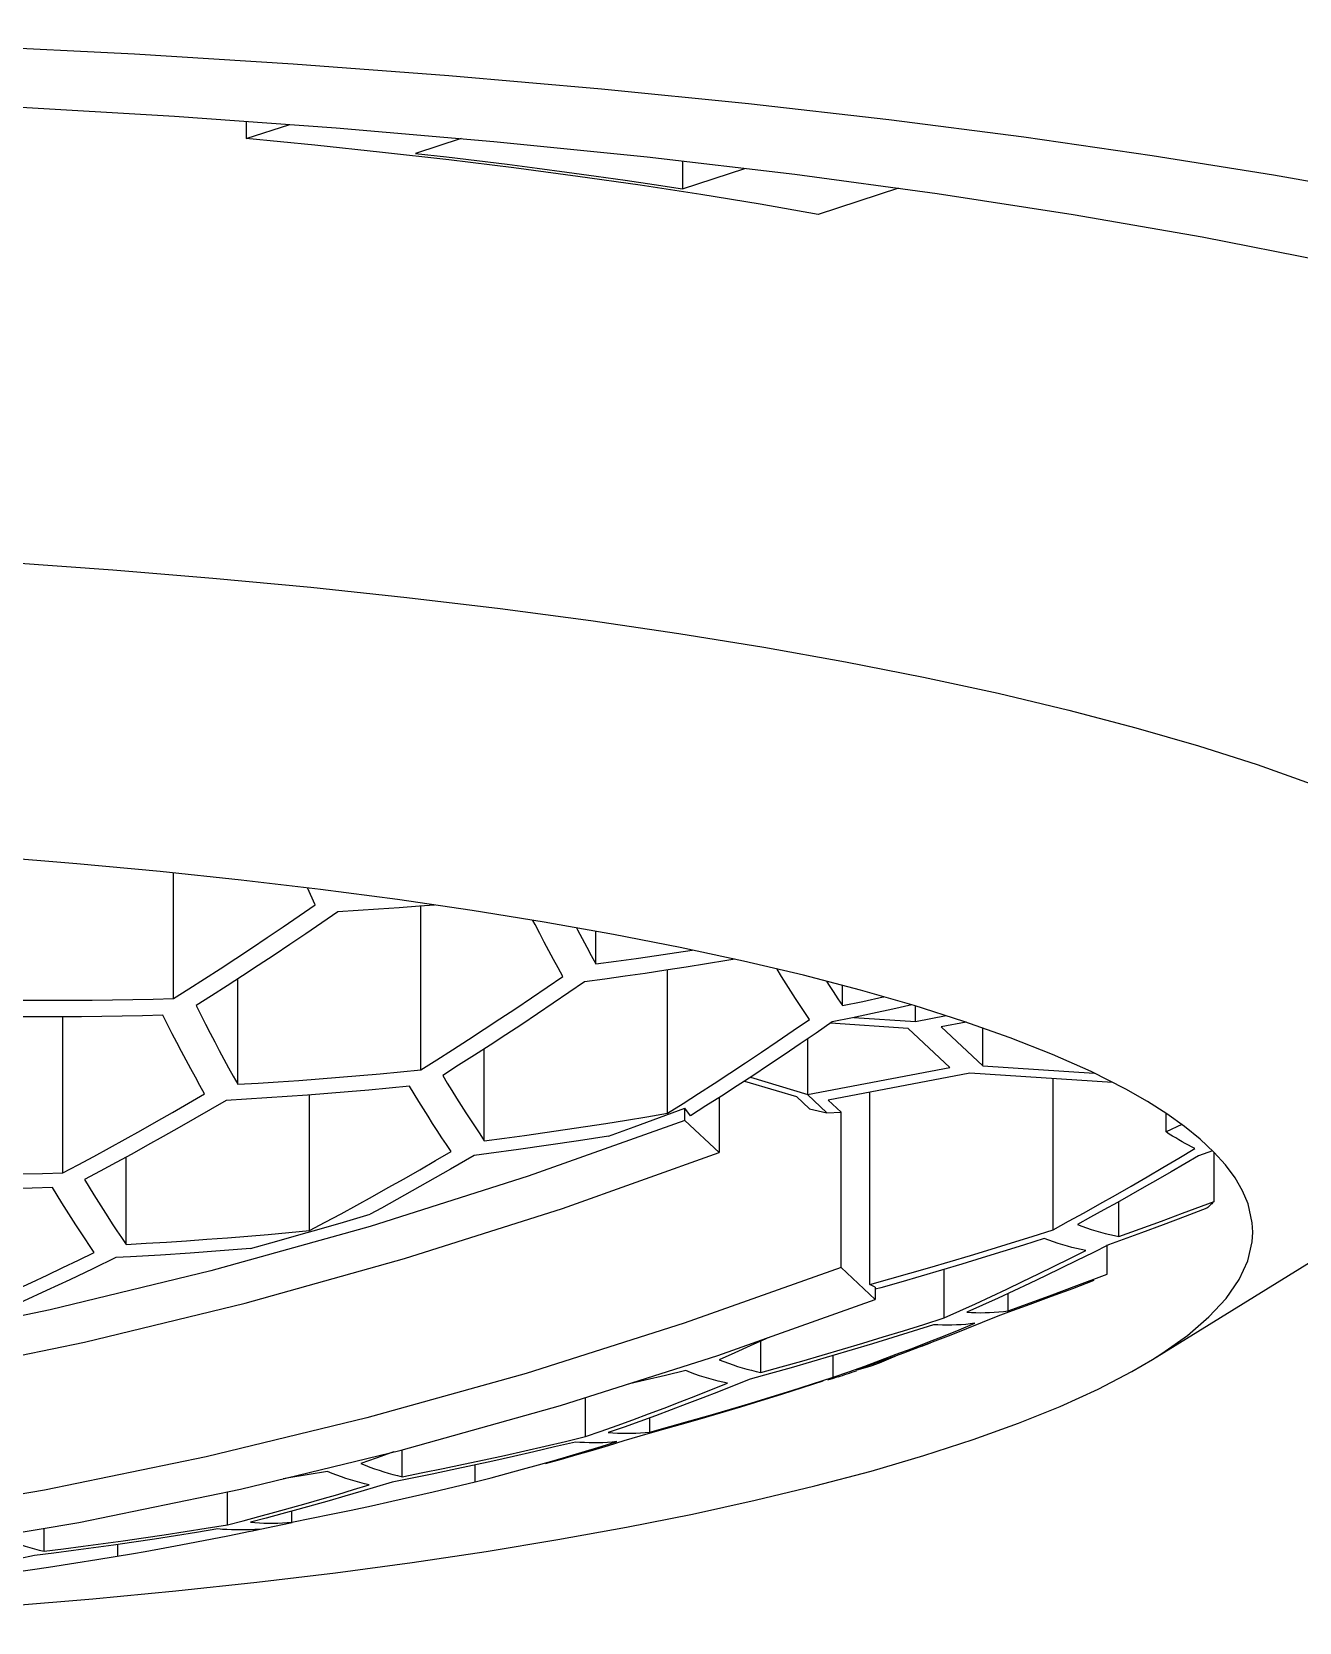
# Model space of a CAD drawing. Header units: millimetres. Extents: x 4859 to 5453, y 1404 to 2244.
# Drawn here: x 5015.77 to 5021.37, y 1859.12 to 1866.15 of the extents above; entities that cross this region are included whole.
import ezdxf

# ---------------------------------------------------------------- set-up
doc = ezdxf.new("R2010")
doc.units = ezdxf.units.MM

msp = doc.modelspace()

# ---------------------------------------------------------------- linework, layer by layer
at = {"color": 7, "linetype": 'Continuous'}
for p, q in [((5016.7183, 1865.7588), (5016.7183, 1865.6816)), ((5016.7183, 1865.6816), (5016.912, 1865.7448)), ((5017.1165, 1865.7301), (5017.8137, 1865.6698)), ((5017.669, 1865.6823), (5017.4675, 1865.6166)), ((5018.6482, 1865.5824), (5018.6482, 1865.4602)), ((5018.6482, 1865.4602), (5018.9235, 1865.55)), ((5019.1453, 1865.5239), (5019.7745, 1865.439)), ((5019.6029, 1865.4621), (5019.2483, 1865.3464)), ((5016.3974, 1861.8788), (5016.3974, 1862.434)), ((5017.0242, 1862.2934), (5016.9896, 1862.3678)), ((5017.3881, 1862.3161), (5017.0475, 1862.3609)), ((5017.7181, 1862.2679), (5017.3881, 1862.3161)), ((5017.4915, 1861.5632), (5017.4915, 1862.2875)), ((5018.0367, 1862.2165), (5017.7181, 1862.2679)), ((5018.265, 1862.0316), (5018.265, 1862.176)), ((5018.5821, 1861.3716), (5018.5821, 1862.0049)), ((5019.1837, 1861.9815), (5018.9174, 1862.0444)), ((5016.3974, 1861.8788), (5016.4656, 1861.9219)), ((5016.6809, 1861.4998), (5016.6809, 1861.9649)), ((5018.2143, 1861.9527), (5018.1452, 1861.9051)), ((5019.4353, 1861.916), (5019.1837, 1861.9815)), ((5019.3553, 1861.8474), (5019.3553, 1861.9368)), ((5019.6717, 1861.8481), (5019.4353, 1861.916)), ((5019.6779, 1861.7773), (5019.6779, 1861.8461)), ((5015.9076, 1861.1076), (5015.9076, 1861.7975)), ((5019.3102, 1861.7751), (5019.2391, 1861.7261)), ((5019.399, 1861.7936), (5019.3102, 1861.7751)), ((5019.4061, 1861.7951), (5019.6779, 1861.7773)), ((5019.6779, 1861.7773), (5019.8132, 1861.8031)), ((5019.9017, 1861.7746), (5019.7921, 1861.7537)), ((5019.6456, 1861.747), (5019.3019, 1861.7695)), ((5019.8295, 1861.5744), (5019.6456, 1861.747)), ((5019.7921, 1861.7537), (5019.9759, 1861.5812)), ((5019.9759, 1861.5812), (5019.9759, 1861.7484)), ((5017.7714, 1861.25), (5017.7714, 1861.6564)), ((5019.2018, 1861.4547), (5019.2018, 1861.7007)), ((5017.4915, 1861.5632), (5017.5616, 1861.6075)), ((5019.2013, 1861.455), (5019.8295, 1861.5744)), ((5019.9759, 1861.5812), (5020.468, 1861.5489)), ((5018.9482, 1861.5308), (5019.2015, 1861.455)), ((5019.919, 1861.5492), (5019.2923, 1861.4298)), ((5020.549, 1861.5079), (5019.919, 1861.5492)), ((5020.2867, 1860.8564), (5020.2867, 1861.5251)), ((5016.6302, 1861.4284), (5016.5608, 1861.3877)), ((5016.998, 1860.8525), (5016.998, 1861.4525)), ((5018.81, 1861.4411), (5018.81, 1861.1974)), ((5019.2092, 1861.3909), (5019.1517, 1861.4449)), ((5019.2013, 1861.455), (5019.2865, 1861.3737)), ((5019.2923, 1861.4298), (5019.349, 1861.3766)), ((5019.4761, 1860.6143), (5019.4761, 1861.4648)), ((5020.7035, 1861.4235), (5020.6081, 1861.4779)), ((5020.7902, 1861.3684), (5020.7035, 1861.4235)), ((5018.4336, 1861.3112), (5018.5462, 1861.3524)), ((5018.5462, 1861.3524), (5018.6586, 1861.3944)), ((5018.6586, 1861.3395), (5018.6586, 1861.3944)), ((5018.6834, 1861.3605), (5018.6586, 1861.3944)), ((5019.2092, 1861.3909), (5019.2865, 1861.3737)), ((5019.2865, 1861.3737), (5019.349, 1861.3766)), ((5019.349, 1860.6892), (5019.349, 1861.3766)), ((5020.7863, 1861.2886), (5020.7863, 1861.3709)), ((5018.6586, 1861.3395), (5017.9652, 1861.093)), ((5018.3207, 1861.2705), (5018.4336, 1861.3112)), ((5018.6586, 1861.3395), (5018.81, 1861.1974)), ((5020.8566, 1861.3211), (5020.7863, 1861.2886)), ((5018.0547, 1861.2299), (5017.9227, 1861.2112)), ((5018.1874, 1861.2497), (5018.0547, 1861.2299)), ((5018.3207, 1861.2705), (5018.1874, 1861.2497)), ((5015.9076, 1861.1076), (5015.9759, 1861.1439)), ((5016.1873, 1860.7916), (5016.1873, 1861.1773)), ((5017.726, 1861.1852), (5017.6226, 1861.1248)), ((5020.7263, 1860.2826), (5022.1481, 1861.1613)), ((5020.9292, 1861.1837), (5020.8691, 1861.1481)), ((5020.9915, 1861.2059), (5020.9292, 1861.1837)), ((5020.9984, 1860.9819), (5020.9984, 1861.1993)), ((5017.9652, 1861.093), (5017.2665, 1860.8712)), ((5017.6226, 1861.1248), (5017.5199, 1861.066)), ((5017.5199, 1861.066), (5017.4179, 1861.0085)), ((5020.5781, 1860.8263), (5020.5781, 1860.9807)), ((5020.7654, 1860.8942), (5020.8588, 1860.9289)), ((5020.8588, 1860.9289), (5020.9984, 1860.9819)), ((5020.967, 1860.9512), (5020.8706, 1860.9145)), ((5017.1489, 1860.8901), (5017.2662, 1860.9248)), ((5020.5781, 1860.8263), (5020.6719, 1860.86)), ((5020.6719, 1860.86), (5020.7654, 1860.8942)), ((5020.7741, 1860.8782), (5020.6773, 1860.8426)), ((5020.8706, 1860.9145), (5020.7741, 1860.8782)), ((5016.7369, 1860.774), (5016.8548, 1860.8063)), ((5016.8548, 1860.8063), (5016.9726, 1860.8393)), ((5020.1948, 1860.827), (5020.2867, 1860.8564)), ((5020.5317, 1860.79), (5020.4618, 1860.7548)), ((5020.5258, 1860.6603), (5020.5258, 1860.79)), ((5020.5803, 1860.8074), (5020.5317, 1860.79)), ((5020.6773, 1860.8426), (5020.5803, 1860.8074)), ((5016.1422, 1860.7328), (5016.0403, 1860.6834)), ((5016.4712, 1860.7533), (5016.3392, 1860.7444)), ((5016.6038, 1860.7631), (5016.4712, 1860.7533)), ((5016.7369, 1860.774), (5016.6038, 1860.7631)), ((5020.4618, 1860.7548), (5020.3919, 1860.7201)), ((5016.0403, 1860.6834), (5015.9382, 1860.6348)), ((5019.349, 1860.6892), (5019.5004, 1860.5471)), ((5019.8046, 1860.4665), (5019.8046, 1860.6805)), ((5020.3802, 1860.605), (5020.5258, 1860.6603)), ((5015.9382, 1860.6348), (5015.836, 1860.587)), ((5019.5004, 1860.602), (5019.4761, 1860.6143)), ((5019.5004, 1860.602), (5019.5004, 1860.5471)), ((5019.5252, 1860.6001), (5019.5004, 1860.5932)), ((5020.3731, 1860.5956), (5020.2789, 1860.5604)), ((5020.2829, 1860.5688), (5020.3802, 1860.605)), ((5020.467, 1860.6314), (5020.3731, 1860.5956)), ((5018.8042, 1860.2998), (5019.5004, 1860.5471)), ((5019.8739, 1860.4976), (5019.9433, 1860.5292)), ((5020.0876, 1860.498), (5020.0876, 1860.5746)), ((5020.0876, 1860.498), (5020.1854, 1860.5331)), ((5020.1845, 1860.5256), (5020.0898, 1860.4913)), ((5020.2789, 1860.5604), (5020.1845, 1860.5256)), ((5020.1854, 1860.5331), (5020.2829, 1860.5688)), ((5019.7151, 1860.4379), (5019.8046, 1860.4665)), ((5019.7776, 1860.4352), (5019.7573, 1860.4364)), ((5019.8046, 1860.4665), (5019.8739, 1860.4976)), ((5019.9729, 1860.446), (5019.9034, 1860.4181)), ((5020.0425, 1860.4743), (5019.9729, 1860.446)), ((5020.0898, 1860.4913), (5020.0425, 1860.4743)), ((5019.8338, 1860.3906), (5019.7642, 1860.3636)), ((5019.9034, 1860.4181), (5019.8338, 1860.3906)), ((5018.1082, 1860.0789), (5018.8042, 1860.2998)), ((5018.994, 1860.2253), (5018.994, 1860.3639)), ((5019.3144, 1860.2036), (5019.3144, 1860.2998)), ((5019.7063, 1860.3415), (5019.7443, 1860.3555)), ((5019.3144, 1860.2036), (5019.3841, 1860.2283)), ((5019.3841, 1860.2283), (5019.4538, 1860.2535)), ((5018.8769, 1860.1673), (5018.8072, 1860.1398)), ((5018.9466, 1860.1954), (5018.8769, 1860.1673)), ((5019.0373, 1860.2204), (5018.9466, 1860.1954)), ((5019.2226, 1860.1741), (5019.3144, 1860.2036)), ((5018.2195, 1859.9414), (5018.2195, 1860.1143)), ((5017.4041, 1859.882), (5018.1082, 1860.0789)), ((5018.5037, 1859.9616), (5018.5037, 1860.025)), ((5018.2195, 1859.9414), (5018.289, 1859.9658)), ((5018.289, 1859.9658), (5018.3585, 1859.9906)), ((5018.4586, 1859.9438), (5018.3892, 1859.9223)), ((5018.5468, 1859.9682), (5018.4586, 1859.9438)), ((5016.6937, 1859.7096), (5017.4041, 1859.882)), ((5017.4089, 1859.7641), (5017.4089, 1859.8833)), ((5018.1299, 1859.9199), (5018.2195, 1859.9414)), ((5018.1945, 1859.9159), (5018.1744, 1859.9175)), ((5018.2501, 1859.8806), (5018.1805, 1859.8604)), ((5018.3197, 1859.9012), (5018.2501, 1859.8806)), ((5018.3892, 1859.9223), (5018.3197, 1859.9012)), ((5017.7315, 1859.7414), (5017.7315, 1859.816)), ((5017.0987, 1859.7787), (5017.0786, 1859.7868)), ((5017.3638, 1859.7402), (5017.2943, 1859.7189)), ((5017.4521, 1859.7577), (5017.3638, 1859.7402)), ((5017.638, 1859.7189), (5017.7315, 1859.7414)), ((5017.7315, 1859.7414), (5017.8013, 1859.7595)), ((5017.8013, 1859.7595), (5017.8711, 1859.778)), ((5015.978, 1859.5619), (5016.6937, 1859.7096)), ((5016.6357, 1859.5515), (5016.6357, 1859.6976)), ((5017.2943, 1859.7189), (5017.2248, 1859.698)), ((5016.9209, 1859.5627), (5016.9209, 1859.6117)), ((5015.2596, 1859.4395), (5015.978, 1859.5619)), ((5015.8251, 1859.4342), (5015.8251, 1859.5358)), ((5016.5415, 1859.536), (5016.6357, 1859.5515)), ((5016.6133, 1859.5312), (5016.5935, 1859.533)), ((5016.6357, 1859.5515), (5016.7055, 1859.5694)), ((5016.7055, 1859.5694), (5016.7752, 1859.5878)), ((5016.7078, 1859.5178), (5016.7774, 1859.5327)), ((5016.8068, 1859.5813), (5016.737, 1859.5634)), ((5016.8091, 1859.5359), (5016.7394, 1859.5214)), ((5016.8787, 1859.5509), (5016.8091, 1859.5359)), ((5016.9215, 1859.5595), (5016.8787, 1859.5509)), ((5016.1506, 1859.4134), (5016.1506, 1859.4643)), ((5015.7829, 1859.4154), (5015.7133, 1859.4004)), ((5015.8686, 1859.4261), (5015.7829, 1859.4154)), ((5015.8451, 1859.3642), (5015.9652, 1859.383)), ((5015.9652, 1859.383), (5016.0576, 1859.3979)), ((5016.2717, 1859.4337), (5016.3595, 1859.4493))]:
    msp.add_line(p, q, dxfattribs=at)
for points in [[(5012.67, 1866.1542), (5013.3768, 1866.1507), (5014.0847, 1866.1392), (5014.7937, 1866.1196), (5015.5086, 1866.0919), (5016.2245, 1866.0561), (5016.927, 1866.0127), (5017.6153, 1865.9612), (5018.2903, 1865.9021), (5018.9398, 1865.837), (5019.561, 1865.766), (5020.1567, 1865.689), (5020.7241, 1865.6075), (5021.2609, 1865.5222), (5021.7693, 1865.4324), (5022.2532, 1865.3383), (5022.7135, 1865.2401), (5023.1493, 1865.1376), (5023.5616, 1865.0306), (5023.9515, 1864.9192), (5024.318, 1864.8033)], [(5012.67, 1865.9002), (5013.4282, 1865.8954), (5014.1833, 1865.8811), (5014.9325, 1865.8573), (5015.6731, 1865.8241), (5016.4021, 1865.7816), (5017.1165, 1865.7301)], [(5019.2483, 1865.3464), (5018.9921, 1865.3914), (5018.7295, 1865.4345), (5018.4604, 1865.4756), (5018.1845, 1865.5149), (5017.9021, 1865.5523), (5017.6142, 1865.5877), (5017.3211, 1865.6211), (5017.0225, 1865.6524), (5016.7183, 1865.6816)], [(5017.8137, 1865.6698), (5018.491, 1865.6009), (5019.1453, 1865.5239)], [(5017.4675, 1865.6166), (5017.6038, 1865.6009), (5017.7388, 1865.5848), (5017.8726, 1865.5683), (5018.0051, 1865.5513), (5018.1365, 1865.5339), (5018.2664, 1865.5161), (5018.395, 1865.4979), (5018.5223, 1865.4792), (5018.6482, 1865.4602)], [(5019.7745, 1865.439), (5020.3759, 1865.3466), (5020.9464, 1865.2475), (5021.4845, 1865.142), (5021.9879, 1865.0307), (5022.4527, 1864.9148), (5022.8787, 1864.7949)], [(5015.6783, 1863.807), (5016.1287, 1863.775), (5016.5712, 1863.7386), (5017.0049, 1863.6978), (5017.4288, 1863.6528), (5017.8419, 1863.6037), (5018.2433, 1863.5505), (5018.632, 1863.4934), (5019.0073, 1863.4325), (5019.3682, 1863.368), (5019.7139, 1863.3), (5020.0436, 1863.2286), (5020.3567, 1863.1541), (5020.6523, 1863.0766), (5020.9299, 1862.9962), (5021.1888, 1862.9131), (5021.4283, 1862.8276)], [(5015.9698, 1862.4747), (5015.5946, 1862.5054), (5015.2128, 1862.5324), (5014.8253, 1862.5556), (5014.433, 1862.5749)], [(5017.0475, 1862.3609), (5016.697, 1862.4024), (5016.3375, 1862.4404), (5015.9698, 1862.4747)], [(5016.4656, 1861.9219), (5016.5341, 1861.9658), (5016.6031, 1862.0104), (5016.6723, 1862.0557), (5016.742, 1862.1018), (5016.812, 1862.1485), (5016.8824, 1862.1961), (5016.9531, 1862.2444), (5017.0242, 1862.2934)], [(5017.5508, 1862.2923), (5017.4844, 1862.2869), (5017.3943, 1862.28), (5017.3041, 1862.2735), (5017.214, 1862.2675), (5017.1238, 1862.262)], [(5017.1238, 1862.262), (5017.0528, 1862.213), (5016.9821, 1862.1648), (5016.9118, 1862.1173), (5016.8418, 1862.0705), (5016.7722, 1862.0244), (5016.7029, 1861.9791), (5016.6339, 1861.9345), (5016.5653, 1861.8906), (5016.497, 1861.8473)], [(5018.1182, 1861.9769), (5018.0979, 1862.0139), (5018.0776, 1862.0514), (5018.0572, 1862.0894), (5018.0368, 1862.1279), (5018.0164, 1862.1669), (5017.9959, 1862.2065), (5017.9866, 1862.2246)], [(5018.9174, 1862.0444), (5018.637, 1862.1047), (5018.3432, 1862.1621), (5018.0367, 1862.2165)], [(5018.1791, 1862.1912), (5018.1835, 1862.1828), (5018.2039, 1862.1442), (5018.2243, 1862.1062), (5018.2446, 1862.0686), (5018.265, 1862.0316)], [(5018.265, 1862.0316), (5018.354, 1862.0436), (5018.4432, 1862.056), (5018.5325, 1862.069), (5018.6218, 1862.0824), (5018.6907, 1862.0931)], [(5018.8787, 1862.0527), (5018.8441, 1862.0468), (5018.7538, 1862.0319), (5018.6636, 1862.0175), (5018.5735, 1862.0036), (5018.4835, 1861.9902), (5018.3937, 1861.9772), (5018.304, 1861.9647), (5018.2143, 1861.9527)], [(5019.2088, 1861.786), (5019.1884, 1861.8167), (5019.1679, 1861.8478), (5019.1475, 1861.8794), (5019.127, 1861.9114), (5019.1066, 1861.9439), (5019.0862, 1861.9767), (5019.0663, 1862.0092)], [(5017.5616, 1861.6075), (5017.6316, 1861.6522), (5017.7015, 1861.6973), (5017.7712, 1861.7429), (5017.8409, 1861.7889), (5017.9104, 1861.8353), (5017.9798, 1861.8821), (5018.0491, 1861.9293), (5018.1182, 1861.9769)], [(5019.2848, 1861.9551), (5019.2939, 1861.9409), (5019.3144, 1861.9093), (5019.3348, 1861.8781), (5019.3553, 1861.8474)], [(5015.5868, 1861.8731), (5015.6771, 1861.872), (5015.7673, 1861.8713), (5015.8575, 1861.8711), (5015.9476, 1861.8713), (5016.0377, 1861.8719), (5016.1277, 1861.873), (5016.2177, 1861.8745), (5016.3076, 1861.8764), (5016.3974, 1861.8788)], [(5016.497, 1861.8473), (5016.5177, 1861.8064), (5016.5383, 1861.766), (5016.5589, 1861.7262), (5016.5794, 1861.687), (5016.5998, 1861.6484), (5016.6202, 1861.6104), (5016.6405, 1861.5729), (5016.6607, 1861.5361), (5016.6809, 1861.4998)], [(5018.1452, 1861.9051), (5018.0759, 1861.8579), (5018.0065, 1861.8111), (5017.937, 1861.7647), (5017.8673, 1861.7188), (5017.7975, 1861.6732), (5017.7277, 1861.6281), (5017.6577, 1861.5834), (5017.5876, 1861.5391)], [(5019.3553, 1861.8474), (5019.4455, 1861.8662), (5019.536, 1861.8856), (5019.5388, 1861.8862)], [(5019.6614, 1861.851), (5019.5775, 1861.8322), (5019.4881, 1861.8126), (5019.399, 1861.7936)], [(5020.6081, 1861.4779), (5020.4551, 1861.5555), (5020.2845, 1861.6314), (5020.0968, 1861.7056), (5019.8924, 1861.7779), (5019.6717, 1861.8481)], [(5016.3505, 1861.8048), (5016.2607, 1861.8024), (5016.1708, 1861.8005), (5016.0809, 1861.7991), (5015.9909, 1861.798), (5015.9008, 1861.7974), (5015.8107, 1861.7973), (5015.7205, 1861.7976), (5015.6302, 1861.7983), (5015.5399, 1861.7994)], [(5016.5344, 1861.4576), (5016.5143, 1861.4938), (5016.4941, 1861.5306), (5016.4738, 1861.568), (5016.4534, 1861.6059), (5016.433, 1861.6445), (5016.4125, 1861.6837), (5016.3919, 1861.7234), (5016.3713, 1861.7638), (5016.3505, 1861.8048)], [(5018.5821, 1861.3716), (5018.6504, 1861.4148), (5018.719, 1861.4587), (5018.788, 1861.5033), (5018.8573, 1861.5486), (5018.9269, 1861.5947), (5018.9969, 1861.6414), (5019.0672, 1861.6889), (5019.1379, 1861.7371), (5019.2088, 1861.786)], [(5019.2391, 1861.7261), (5019.1684, 1861.6778), (5019.098, 1861.6303), (5019.028, 1861.5835), (5018.9583, 1861.5374), (5018.889, 1861.4921), (5018.8201, 1861.4475)], [(5016.6809, 1861.4998), (5016.7708, 1861.5051), (5016.8607, 1861.5108), (5016.9507, 1861.5169), (5017.0408, 1861.5235), (5017.1309, 1861.5305), (5017.221, 1861.538), (5017.3111, 1861.546), (5017.4013, 1861.5543), (5017.4915, 1861.5632)], [(5017.4409, 1861.4913), (5017.3506, 1861.4825), (5017.2604, 1861.4742), (5017.1702, 1861.4663), (5017.0801, 1861.4588), (5016.99, 1861.4519), (5016.9, 1861.4453), (5016.81, 1861.4392), (5016.7201, 1861.4336), (5016.6302, 1861.4284)], [(5017.6247, 1861.2023), (5017.6043, 1861.2326), (5017.5839, 1861.2633), (5017.5635, 1861.2945), (5017.5431, 1861.3261), (5017.5227, 1861.3582), (5017.5022, 1861.3908), (5017.4818, 1861.4238), (5017.4613, 1861.4573), (5017.4409, 1861.4913)], [(5017.5876, 1861.5391), (5017.608, 1861.5052), (5017.6285, 1861.4717), (5017.6489, 1861.4386), (5017.6694, 1861.4061), (5017.6898, 1861.3739), (5017.7102, 1861.3423), (5017.7306, 1861.311), (5017.751, 1861.2803), (5017.7714, 1861.25)], [(5018.9215, 1861.5133), (5019.0619, 1861.4718), (5019.1517, 1861.4449)], [(5015.9759, 1861.1439), (5016.0445, 1861.1808), (5016.1135, 1861.2184), (5016.1828, 1861.2566), (5016.2525, 1861.2955), (5016.3224, 1861.335), (5016.3928, 1861.3752), (5016.4634, 1861.416), (5016.5344, 1861.4576)], [(5018.8201, 1861.4475), (5018.7516, 1861.4036), (5018.6834, 1861.3605)], [(5016.5608, 1861.3877), (5016.4913, 1861.3476), (5016.4217, 1861.3078), (5016.3521, 1861.2685), (5016.2825, 1861.2296), (5016.2128, 1861.1912), (5016.143, 1861.1532), (5016.0733, 1861.1157), (5016.0035, 1861.0785)], [(5017.7714, 1861.25), (5017.8603, 1861.2615), (5017.9494, 1861.2735), (5018.0389, 1861.286), (5018.1287, 1861.299), (5018.2187, 1861.3125), (5018.3091, 1861.3265), (5018.3998, 1861.341), (5018.4908, 1861.3561), (5018.5821, 1861.3716)], [(5021.1489, 1860.9705), (5021.1247, 1861.0282), (5021.0914, 1861.0857), (5021.0491, 1861.143), (5020.9978, 1861.2), (5020.9375, 1861.2566), (5020.8683, 1861.3127), (5020.7902, 1861.3684)], [(5020.9135, 1861.215), (5020.8994, 1861.2223), (5020.8853, 1861.2298), (5020.8712, 1861.2376), (5020.8571, 1861.2455), (5020.8429, 1861.2537), (5020.8288, 1861.2621), (5020.8146, 1861.2707), (5020.8005, 1861.2796), (5020.7863, 1861.2886)], [(5017.9227, 1861.2112), (5017.7914, 1861.1936), (5017.726, 1861.1852)], [(5020.4243, 1860.9318), (5020.4935, 1860.9704), (5020.5629, 1861.0096), (5020.6326, 1861.0494), (5020.7024, 1861.0899), (5020.7726, 1861.1309), (5020.8429, 1861.1727), (5020.9135, 1861.215)], [(5005.991, 1860.6063), (5006.6844, 1860.4237), (5007.3831, 1860.2664), (5008.0872, 1860.1343), (5008.7976, 1860.0273), (5009.5133, 1859.9456), (5010.2318, 1859.8894), (5010.9529, 1859.8588), (5011.6767, 1859.8538), (5012.4006, 1859.8743), (5013.1244, 1859.9205), (5013.8482, 1859.9923), (5014.5693, 1860.0894), (5015.2877, 1860.2118), (5016.0035, 1860.3596), (5016.7138, 1860.532), (5017.4179, 1860.7291), (5018.1167, 1860.9509), (5018.81, 1861.1974)], [(5017.2077, 1860.9654), (5017.2774, 1861.0038), (5017.3471, 1861.0427), (5017.4166, 1861.082), (5017.4861, 1861.1217), (5017.5554, 1861.1618), (5017.6247, 1861.2023)], [(5020.8691, 1861.1481), (5020.8092, 1861.1129), (5020.7494, 1861.0781), (5020.6897, 1861.0439), (5020.6302, 1861.01), (5020.5709, 1860.9767), (5020.5118, 1860.9437), (5020.4528, 1860.9112), (5020.3939, 1860.8791)], [(5015.097, 1861.1034), (5015.1873, 1861.1021), (5015.2775, 1861.1013), (5015.3677, 1861.1009), (5015.4578, 1861.101), (5015.5479, 1861.1014), (5015.6379, 1861.1023), (5015.7279, 1861.1036), (5015.8178, 1861.1054), (5015.9076, 1861.1076)], [(5016.0035, 1861.0785), (5016.0241, 1861.0446), (5016.0447, 1861.0111), (5016.0653, 1860.9782), (5016.0858, 1860.9458), (5016.1062, 1860.9139), (5016.1266, 1860.8825), (5016.1469, 1860.8517), (5016.1671, 1860.8214), (5016.1873, 1860.7916)], [(5015.8625, 1861.0428), (5015.7727, 1861.0406), (5015.6827, 1861.0389), (5015.5928, 1861.0376), (5015.5027, 1861.0367), (5015.4127, 1861.0363), (5015.3225, 1861.0362), (5015.2324, 1861.0366), (5015.1422, 1861.0375), (5015.0519, 1861.0387)], [(5016.0464, 1860.7561), (5016.0262, 1860.7859), (5016.006, 1860.8161), (5015.9857, 1860.8469), (5015.9653, 1860.8782), (5015.9449, 1860.91), (5015.9244, 1860.9424), (5015.9038, 1860.9753), (5015.8832, 1861.0088), (5015.8625, 1861.0428)], [(5017.4179, 1861.0085), (5017.3166, 1860.9524), (5017.2662, 1860.9248)], [(5016.998, 1860.8525), (5017.068, 1860.8897), (5017.1379, 1860.9273), (5017.2077, 1860.9654)], [(5020.2867, 1860.8564), (5020.3554, 1860.8938), (5020.4243, 1860.9318)], [(5020.9984, 1860.9819), (5020.995, 1860.9785), (5020.9916, 1860.975), (5020.9882, 1860.9716), (5020.9847, 1860.9682), (5020.9813, 1860.9648), (5020.9777, 1860.9614), (5020.9742, 1860.958), (5020.9706, 1860.9546), (5020.967, 1860.9512)], [(5021.17, 1860.8461), (5021.1677, 1860.8867), (5021.1489, 1860.9705)], [(5017.2665, 1860.8712), (5016.5624, 1860.6741), (5015.852, 1860.5016)], [(5016.9726, 1860.8393), (5017.0314, 1860.8561), (5017.1489, 1860.8901)], [(5020.3939, 1860.8791), (5020.4144, 1860.8714), (5020.4349, 1860.8642), (5020.4554, 1860.8574), (5020.4759, 1860.851), (5020.4963, 1860.8452), (5020.5168, 1860.8398), (5020.5372, 1860.8348), (5020.5577, 1860.8303), (5020.5781, 1860.8263)], [(5016.1873, 1860.7916), (5016.2764, 1860.7966), (5016.3657, 1860.802), (5016.4553, 1860.8078), (5016.5451, 1860.8141), (5016.6352, 1860.8209), (5016.7255, 1860.8281), (5016.8161, 1860.8358), (5016.9069, 1860.8439), (5016.998, 1860.8525)], [(5019.4761, 1860.6143), (5019.5643, 1860.6387), (5019.653, 1860.6637), (5019.7421, 1860.6894), (5019.8317, 1860.7156), (5019.9218, 1860.7425), (5020.0124, 1860.77), (5020.1034, 1860.7981), (5020.1948, 1860.827)], [(5020.2475, 1860.8178), (5020.1557, 1860.7883), (5020.0643, 1860.7595), (5019.9734, 1860.7314), (5019.8829, 1860.7039), (5019.7928, 1860.677), (5019.7032, 1860.6508), (5019.614, 1860.6251), (5019.5252, 1860.6001)], [(5020.4314, 1860.7646), (5020.411, 1860.7687), (5020.3906, 1860.7732), (5020.3701, 1860.7782), (5020.3497, 1860.7837), (5020.3293, 1860.7896), (5020.3089, 1860.7959), (5020.2884, 1860.8027), (5020.268, 1860.81), (5020.2475, 1860.8178)], [(5020.7263, 1860.2826), (5020.7672, 1860.3085), (5020.8807, 1860.3889), (5020.9757, 1860.4704), (5021.052, 1860.5527), (5021.1095, 1860.6357), (5021.148, 1860.7192), (5021.1674, 1860.8029), (5021.17, 1860.8461)], [(5015.6988, 1860.5912), (5015.7685, 1860.6234), (5015.8381, 1860.656), (5015.9076, 1860.6889), (5015.977, 1860.7223), (5016.0464, 1860.7561)], [(5016.3392, 1860.7444), (5016.2077, 1860.7364), (5016.1422, 1860.7328)], [(5020.3919, 1860.7201), (5020.3221, 1860.686), (5020.2524, 1860.6523), (5020.1828, 1860.6191), (5020.1132, 1860.5865), (5020.0437, 1860.5543), (5019.9743, 1860.5226), (5019.905, 1860.4915)], [(5019.9433, 1860.5292), (5020.0127, 1860.5613), (5020.0823, 1860.5939), (5020.1519, 1860.627), (5020.2217, 1860.6607), (5020.2915, 1860.6948), (5020.3614, 1860.7295), (5020.4314, 1860.7646)], [(5019.349, 1860.6892), (5018.6556, 1860.4428), (5017.9568, 1860.221), (5017.2527, 1860.0241), (5016.5423, 1859.8517), (5015.8266, 1859.704), (5015.1082, 1859.5816), (5014.387, 1859.4846), (5013.6632, 1859.4129), (5012.9394, 1859.3668), (5012.2155, 1859.3463), (5011.4917, 1859.3514), (5010.7706, 1859.382), (5010.0522, 1859.4383)], [(5015.836, 1860.587), (5015.7336, 1860.5402), (5015.6824, 1860.5171)], [(5015.852, 1860.5016), (5015.1363, 1860.3539), (5014.4179, 1860.2315)], [(5018.994, 1860.2253), (5019.0846, 1860.2503), (5019.1752, 1860.2757), (5019.2655, 1860.3016), (5019.3558, 1860.328), (5019.4458, 1860.3548), (5019.5358, 1860.382), (5019.6255, 1860.4097), (5019.7151, 1860.4379)], [(5019.7573, 1860.4364), (5019.6678, 1860.4078), (5019.5782, 1860.3797), (5019.4884, 1860.352), (5019.3985, 1860.3248), (5019.3084, 1860.298), (5019.2182, 1860.2717), (5019.1278, 1860.2458), (5019.0373, 1860.2204)], [(5019.7325, 1860.3588), (5019.802, 1860.3862), (5019.8716, 1860.4141), (5019.9411, 1860.4424)], [(5019.9411, 1860.4424), (5019.9206, 1860.4399), (5019.9001, 1860.4378), (5019.8796, 1860.4362), (5019.8592, 1860.4351), (5019.8387, 1860.4344), (5019.8183, 1860.4342), (5019.7979, 1860.4345), (5019.7776, 1860.4352)], [(5019.905, 1860.4915), (5019.9252, 1860.4904), (5019.9454, 1860.4897), (5019.9656, 1860.4895), (5019.9859, 1860.4898), (5020.0062, 1860.4905), (5020.0265, 1860.4917), (5020.0468, 1860.4933), (5020.0672, 1860.4954), (5020.0876, 1860.498)], [(5019.0256, 1860.3784), (5019.0169, 1860.3743), (5018.9477, 1860.3428), (5018.8788, 1860.3117), (5018.8101, 1860.2813)], [(5019.6249, 1860.3109), (5019.5552, 1860.2852), (5019.4854, 1860.2599), (5019.4157, 1860.2351)], [(5019.4538, 1860.2535), (5019.5235, 1860.2792), (5019.5932, 1860.3053), (5019.6628, 1860.3318), (5019.7325, 1860.3588)], [(5019.4866, 1860.2565), (5019.498, 1860.2604), (5019.5187, 1860.268), (5019.5395, 1860.2762), (5019.5604, 1860.2848), (5019.5813, 1860.294), (5019.5896, 1860.2979)], [(5019.7642, 1860.3636), (5019.6945, 1860.337), (5019.6249, 1860.3109)], [(5014.5086, 1859.1207), (5014.9001, 1859.1407), (5015.2865, 1859.1646), (5015.6671, 1859.1923), (5016.0409, 1859.2237), (5016.4072, 1859.2588), (5016.765, 1859.2974), (5017.1136, 1859.3396), (5017.4522, 1859.3851), (5017.7801, 1859.4339), (5018.0965, 1859.4858), (5018.4006, 1859.5409), (5018.6919, 1859.5988), (5018.9696, 1859.6596), (5019.2331, 1859.7231), (5019.4819, 1859.789), (5019.7153, 1859.8574), (5019.9329, 1859.928), (5020.1341, 1860.0006), (5020.3186, 1860.0752), (5020.4858, 1860.1514), (5020.6354, 1860.2293), (5020.7263, 1860.2826)], [(5018.6624, 1860.2337), (5018.5726, 1860.2122), (5018.4827, 1860.1911), (5018.4073, 1860.1738)], [(5018.8463, 1860.1772), (5018.8258, 1860.1817), (5018.8053, 1860.1866), (5018.7849, 1860.192), (5018.7645, 1860.1979), (5018.744, 1860.2042), (5018.7236, 1860.2109), (5018.7032, 1860.218), (5018.6828, 1860.2256), (5018.6624, 1860.2337)], [(5018.8101, 1860.2813), (5018.8305, 1860.2733), (5018.8509, 1860.2658), (5018.8713, 1860.2587), (5018.8917, 1860.252), (5018.9122, 1860.2458), (5018.9326, 1860.24), (5018.9531, 1860.2346), (5018.9735, 1860.2297), (5018.994, 1860.2253)], [(5019.4157, 1860.2351), (5019.4362, 1860.2407), (5019.4567, 1860.2468), (5019.4773, 1860.2533), (5019.4866, 1860.2565)], [(5018.3585, 1859.9906), (5018.4281, 1860.0159), (5018.4977, 1860.0416), (5018.5674, 1860.0678), (5018.637, 1860.0945), (5018.7067, 1860.1216), (5018.7765, 1860.1492), (5018.8463, 1860.1772)], [(5018.5037, 1859.9616), (5018.5921, 1859.986), (5018.6808, 1860.0111), (5018.77, 1860.0367), (5018.8597, 1860.0629), (5018.9498, 1860.0898), (5019.0403, 1860.1173), (5019.1312, 1860.1454), (5019.2226, 1860.1741)], [(5019.2692, 1860.1859), (5019.1773, 1860.1564), (5019.0859, 1860.1276), (5018.9949, 1860.0994), (5018.9043, 1860.0719), (5018.8142, 1860.0451), (5018.7246, 1860.0188), (5018.6355, 1859.9932), (5018.5468, 1859.9682)], [(5019.3355, 1860.2055), (5019.3299, 1860.2036), (5019.3096, 1860.1972), (5019.2894, 1860.1913)], [(5018.8072, 1860.1398), (5018.7375, 1860.1126), (5018.6678, 1860.086), (5018.5982, 1860.0598), (5018.5285, 1860.034), (5018.459, 1860.0087), (5018.3894, 1859.9838), (5018.3199, 1859.9594)], [(5018.3199, 1859.9594), (5018.34, 1859.9578), (5018.3603, 1859.9567), (5018.3805, 1859.9561)], [(5018.3805, 1859.9561), (5018.4009, 1859.9559), (5018.4213, 1859.9561), (5018.4418, 1859.9568), (5018.4624, 1859.9579), (5018.483, 1859.9595), (5018.5037, 1859.9616)], [(5017.3711, 1859.874), (5017.3629, 1859.871), (5017.2939, 1859.8466), (5017.225, 1859.8226)], [(5017.4089, 1859.7641), (5017.4994, 1859.7821), (5017.5899, 1859.8004), (5017.6802, 1859.8193), (5017.7704, 1859.8385), (5017.8604, 1859.8582), (5017.9504, 1859.8784), (5018.0402, 1859.8989), (5018.1299, 1859.9199)], [(5018.1744, 1859.9175), (5018.0826, 1859.8955), (5017.9912, 1859.8742), (5017.9003, 1859.8533), (5017.8097, 1859.8331), (5017.7197, 1859.8134), (5017.63, 1859.7943), (5017.5408, 1859.7757), (5017.4521, 1859.7577)], [(5018.1498, 1859.8562), (5018.2193, 1859.8769), (5018.2888, 1859.8979), (5018.3582, 1859.9194)], [(5018.3582, 1859.9194), (5018.3375, 1859.9173), (5018.3169, 1859.9158), (5018.2963, 1859.9146), (5018.2758, 1859.914), (5018.2553, 1859.9138), (5018.235, 1859.9141), (5018.2147, 1859.9148), (5018.1945, 1859.9159)], [(5017.225, 1859.8226), (5017.2452, 1859.8145), (5017.2655, 1859.8067), (5017.2858, 1859.7994)], [(5017.8711, 1859.778), (5017.9408, 1859.7969), (5018.0105, 1859.8163), (5018.0802, 1859.836), (5018.1498, 1859.8562)], [(5018.1805, 1859.8604), (5018.1109, 1859.8406), (5018.0412, 1859.8212)], [(5017.0786, 1859.7868), (5016.9888, 1859.7722), (5016.899, 1859.7579), (5016.8822, 1859.7553)], [(5017.2006, 1859.744), (5017.1801, 1859.7501), (5017.1596, 1859.7567), (5017.1393, 1859.7636), (5017.119, 1859.7709), (5017.0987, 1859.7787)], [(5017.2624, 1859.7282), (5017.2418, 1859.733), (5017.2211, 1859.7383), (5017.2006, 1859.744)], [(5017.2858, 1859.7994), (5017.3062, 1859.7925), (5017.3266, 1859.7859), (5017.3471, 1859.7798), (5017.3676, 1859.7742), (5017.3882, 1859.7689), (5017.4089, 1859.7641)], [(5016.7752, 1859.5878), (5016.8449, 1859.6066), (5016.9146, 1859.6258), (5016.9843, 1859.6455), (5017.0539, 1859.6655), (5017.1234, 1859.686), (5017.193, 1859.7069), (5017.2624, 1859.7282)], [(5017.2248, 1859.698), (5017.1552, 1859.6775), (5017.0856, 1859.6574), (5017.016, 1859.6378), (5016.9463, 1859.6185), (5016.8766, 1859.5997), (5016.8068, 1859.5813)], [(5017.3627, 1859.6554), (5017.4536, 1859.6759), (5017.5454, 1859.697), (5017.638, 1859.7189)], [(5016.9209, 1859.5627), (5017.0075, 1859.58), (5017.095, 1859.5979), (5017.1834, 1859.6164), (5017.2726, 1859.6356), (5017.3627, 1859.6554)], [(5015.8251, 1859.4342), (5015.911, 1859.4449), (5015.9979, 1859.4562), (5016.0859, 1859.4681), (5016.1749, 1859.4804), (5016.265, 1859.4934), (5016.3561, 1859.507), (5016.4483, 1859.5212), (5016.5415, 1859.536)], [(5016.5935, 1859.533), (5016.4991, 1859.5175), (5016.4058, 1859.5026), (5016.3136, 1859.4883), (5016.2224, 1859.4747), (5016.1323, 1859.4617), (5016.0433, 1859.4493), (5015.9554, 1859.4374), (5015.8686, 1859.4261)], [(5016.7146, 1859.5288), (5016.694, 1859.5284), (5016.6735, 1859.5285), (5016.6533, 1859.529), (5016.6332, 1859.5299), (5016.6133, 1859.5312)], [(5016.7774, 1859.5327), (5016.7563, 1859.531), (5016.7353, 1859.5296), (5016.7146, 1859.5288)], [(5016.737, 1859.5634), (5016.7568, 1859.5615), (5016.7767, 1859.5601), (5016.7968, 1859.5592)], [(5016.7968, 1859.5592), (5016.8171, 1859.5586), (5016.8375, 1859.5585), (5016.8581, 1859.5589), (5016.8789, 1859.5597), (5016.8998, 1859.561), (5016.9209, 1859.5627)], [(5015.6806, 1859.4784), (5015.7007, 1859.471), (5015.7209, 1859.4639), (5015.7413, 1859.4572), (5015.7619, 1859.4509), (5015.7828, 1859.4449), (5015.8038, 1859.4394), (5015.8251, 1859.4342)], [(5016.3595, 1859.4493), (5016.4292, 1859.4621), (5016.4988, 1859.4754), (5016.5685, 1859.4891)], [(5016.5685, 1859.4891), (5016.6381, 1859.5032), (5016.7078, 1859.5178)], [(5016.0576, 1859.3979), (5016.2203, 1859.4249), (5016.2717, 1859.4337)], [(5015.34, 1859.2943), (5015.427, 1859.3053), (5015.5148, 1859.3169), (5015.6034, 1859.329), (5015.6927, 1859.3417), (5015.8451, 1859.3642)]]:
    msp.add_lwpolyline(points, dxfattribs=at)
msp.add_arc((5012.67, 1880.2003), 21.0766, 288.4366, 288.66936, dxfattribs=at)

doc.saveas('drawing.dxf')
